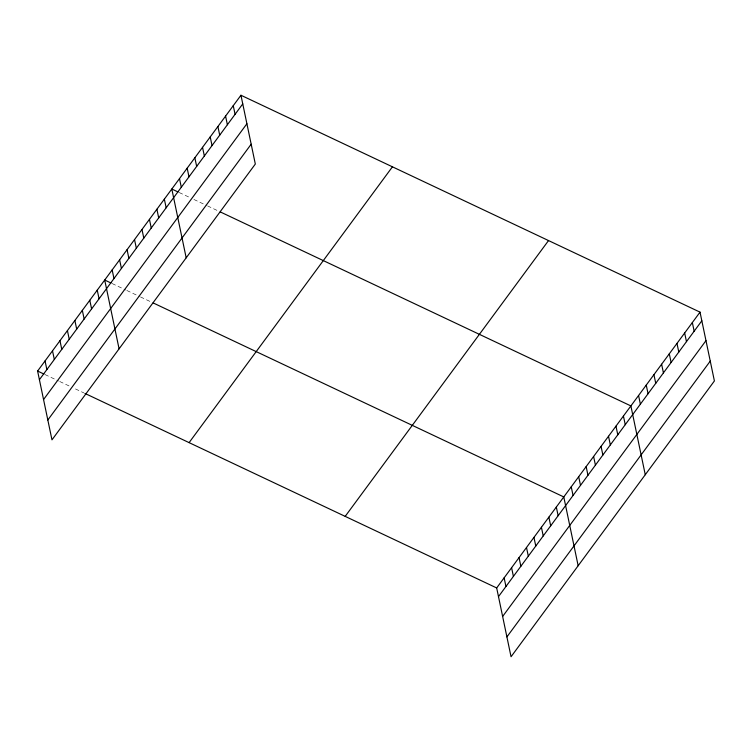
<?xml version="1.0" encoding="UTF-8"?>
<svg xmlns="http://www.w3.org/2000/svg" width="752" height="752" viewBox="0 0 752 752"><rect width="100%" height="100%" fill="white"/><g stroke="black" fill="none" stroke-linecap="round" stroke-linejoin="round"><path stroke-width="0.56" stroke-dasharray="3.76 2.82" d="M179.173 192.503L189.692 197.466M193.903 199.459L206.527 205.418M207.58 205.916L218.099 210.889M112.067 283.513L125.744 289.981M126.797 290.469L139.421 296.438M140.474 296.937L150.992 301.909M44.96 374.534L58.637 380.991M59.69 381.49L70.218 386.462M75.473 388.944L83.895 392.92"/><path stroke-width="1.13" d="M240.95 95.25L255.323 164.049L51.973 439.854L37.6 371.046L240.95 95.25L700.027 312.146L714.4 380.954L511.05 656.75L496.677 587.951L700.027 312.146M39.405 379.704L242.755 103.898M43.55 399.556L246.9 123.751M47.827 420.001L251.177 144.196M189.1 442.627L392.441 166.822M345.187 516.37L548.528 240.574M498.491 596.609L701.832 320.803M502.637 616.452L705.978 340.647M506.904 636.906L710.255 361.101M178.121 192.004L171.813 189.015L186.186 257.823M220.204 211.885L630.89 405.92L645.263 474.719M111.014 283.015L104.707 280.035L119.079 348.834M153.098 302.896L563.784 496.931L578.156 565.739M37.6 371.046L43.917 374.035M84.938 393.418L496.677 587.951M692.348 322.57L694.152 331.218M684.658 332.986L686.473 341.643M676.979 343.401L678.793 352.058M669.299 353.825L671.104 362.483M661.619 364.241L663.424 372.898M653.93 374.665L655.744 383.313M646.25 385.08L648.064 393.738M638.57 395.505L640.375 404.153M623.436 416.035L625.241 424.692M615.973 426.149L617.787 434.797M608.518 436.263L610.333 444.911M601.064 446.368L602.869 455.026M593.61 456.483L595.415 465.14M586.156 466.597L587.961 475.255M578.692 476.712L580.506 485.369M571.238 486.826L573.052 495.474M556.33 507.045L558.134 515.703M548.875 517.16L550.68 525.817M541.412 527.274L543.226 535.932M533.958 537.389L535.772 546.037M526.503 547.503L528.308 556.151M519.049 557.608L520.854 566.265M511.595 567.722L513.4 576.38M504.131 577.837L505.946 586.494M233.261 105.665L235.075 114.323M225.581 116.081L227.386 124.738M217.901 126.505L219.706 135.163M210.222 136.92L212.026 145.578M202.532 147.345L204.347 155.993M194.853 157.76L196.667 166.418M187.173 168.185L188.978 176.833M179.493 178.6L181.298 187.257M164.35 199.13L166.164 207.787M156.895 209.244L158.7 217.901M149.441 219.358L151.246 228.016M141.987 229.473L143.792 238.121M134.533 239.587L136.338 248.235M127.069 249.692L128.883 258.35M119.615 259.807L121.42 268.464M112.161 269.921L113.966 278.578M97.252 290.15L99.057 298.798M89.789 300.264L91.603 308.912M82.335 310.369L84.149 319.027M74.88 320.484L76.685 329.141M67.426 330.598L69.231 339.255M59.972 340.712L61.777 349.37M52.508 350.827L54.323 359.475M45.054 360.941L46.868 369.589"/></g></svg>
